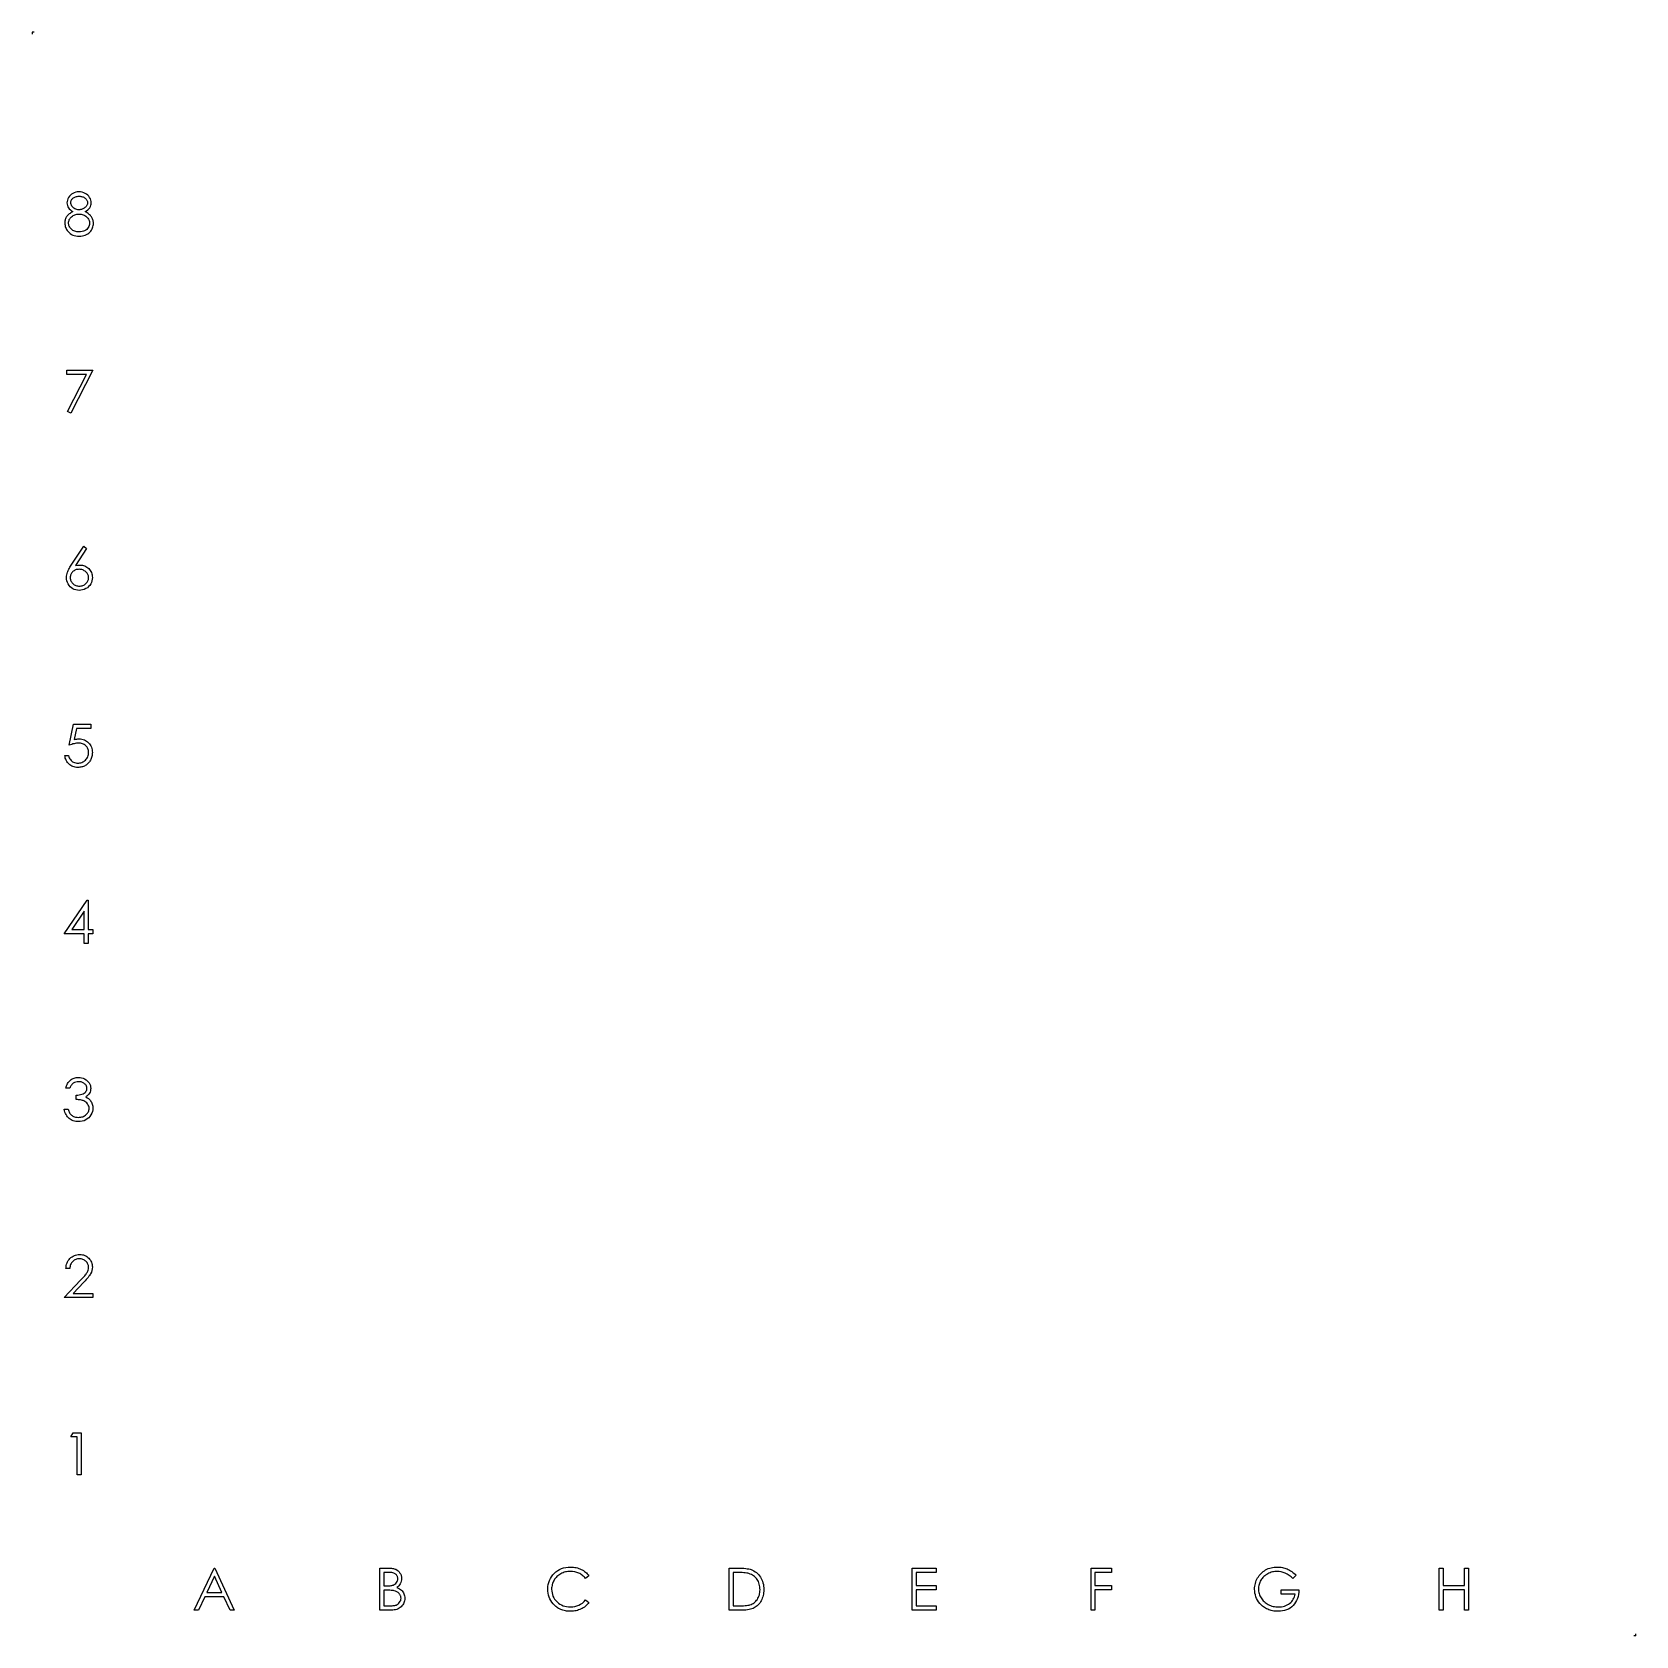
# Model space of a CAD drawing. Header units: millimetres. Extents: x -190 to 190, y -190 to 190.
import ezdxf

# ---------------------------------------------------------------- set-up
doc = ezdxf.new("R2010")
doc.units = ezdxf.units.MM

msp = doc.modelspace()

# ---------------------------------------------------------------- linework, layer by layer
at = {"color": 7, "linetype": 'Continuous'}
for p, q in [((-190, 190.5), (-190.5, 190.5)), ((-190.5, 190.5), (-190.5, 190)), ((190.5, -190.5), (190, -190.5)), ((190.5, -190.5), (190.5, -190))]:
    msp.add_line(p, q, dxfattribs=at)
at = {"color": 7, "linetype": 'Continuous', "flags": 128}
for points in [[(-180.79, 147.85), (-181.03, 147.72), (-181.26, 147.58), (-181.47, 147.44), (-181.66, 147.3), (-181.84, 147.15), (-181.99, 147), (-182.13, 146.84), (-182.26, 146.68), (-182.37, 146.51), (-182.46, 146.34), (-182.54, 146.16), (-182.6, 145.98), (-182.66, 145.79), (-182.69, 145.59), (-182.71, 145.39), (-182.72, 145.19), (-182.72, 145.19), (-182.71, 144.9), (-182.67, 144.62), (-182.61, 144.35), (-182.53, 144.08), (-182.42, 143.83), (-182.29, 143.58), (-182.14, 143.34), (-181.96, 143.12), (-181.96, 143.12), (-181.72, 142.86), (-181.45, 142.64), (-181.16, 142.45), (-180.84, 142.29), (-180.49, 142.17), (-180.12, 142.09), (-179.73, 142.04), (-179.31, 142.02), (-179.31, 142.02), (-178.91, 142.03), (-178.53, 142.08), (-178.17, 142.15), (-177.85, 142.26), (-177.54, 142.4), (-177.27, 142.56), (-177.01, 142.76), (-176.79, 142.98), (-176.58, 143.23), (-176.41, 143.48), (-176.26, 143.73), (-176.14, 144), (-176.05, 144.26), (-175.98, 144.54), (-175.94, 144.82), (-175.93, 145.11), (-175.93, 145.11), (-175.93, 145.32), (-175.96, 145.52), (-175.99, 145.72), (-176.04, 145.91), (-176.11, 146.1), (-176.19, 146.28), (-176.28, 146.46), (-176.39, 146.63), (-176.52, 146.8), (-176.66, 146.96), (-176.82, 147.12), (-177, 147.28), (-177.2, 147.43), (-177.41, 147.57), (-177.65, 147.71), (-177.9, 147.85), (-177.9, 147.85), (-177.56, 148.04), (-177.26, 148.27), (-177.01, 148.51), (-176.8, 148.78), (-176.64, 149.06), (-176.53, 149.35), (-176.46, 149.65), (-176.44, 149.97), (-176.44, 149.97), (-176.46, 150.28), (-176.53, 150.6), (-176.66, 150.91), (-176.83, 151.22), (-177.04, 151.51), (-177.29, 151.76), (-177.57, 151.99), (-177.89, 152.18), (-178.24, 152.34), (-178.6, 152.44), (-178.98, 152.51), (-179.37, 152.53), (-179.37, 152.53), (-179.75, 152.51), (-180.11, 152.44), (-180.47, 152.33), (-180.8, 152.18), (-181.11, 151.98), (-181.39, 151.76), (-181.63, 151.5), (-181.83, 151.21), (-182, 150.91), (-182.11, 150.59), (-182.18, 150.27), (-182.21, 149.94), (-182.21, 149.94), (-182.19, 149.61), (-182.12, 149.31), (-182.01, 149.02), (-181.85, 148.75), (-181.65, 148.49), (-181.41, 148.26), (-181.12, 148.04), (-180.79, 147.85)], [(-179.32, 151.51), (-179.11, 151.5), (-178.91, 151.48), (-178.72, 151.44), (-178.54, 151.39), (-178.36, 151.33), (-178.2, 151.25), (-178.05, 151.15), (-177.9, 151.05), (-177.77, 150.93), (-177.65, 150.8), (-177.56, 150.68), (-177.48, 150.54), (-177.42, 150.4), (-177.37, 150.26), (-177.34, 150.11), (-177.34, 149.95), (-177.34, 149.95), (-177.35, 149.8), (-177.37, 149.64), (-177.42, 149.5), (-177.49, 149.35), (-177.57, 149.21), (-177.68, 149.07), (-177.8, 148.94), (-177.94, 148.81), (-178.1, 148.69), (-178.26, 148.59), (-178.42, 148.5), (-178.6, 148.43), (-178.78, 148.37), (-178.96, 148.33), (-179.16, 148.31), (-179.36, 148.3), (-179.36, 148.3), (-179.61, 148.31), (-179.86, 148.36), (-180.1, 148.43), (-180.33, 148.53), (-180.55, 148.66), (-180.74, 148.81), (-180.91, 148.97), (-181.05, 149.16), (-181.16, 149.37), (-181.25, 149.57), (-181.29, 149.77), (-181.31, 149.97), (-181.31, 149.97), (-181.3, 150.11), (-181.28, 150.25), (-181.24, 150.39), (-181.18, 150.52), (-181.11, 150.65), (-181.02, 150.78), (-180.92, 150.9), (-180.8, 151.02), (-180.67, 151.14), (-180.52, 151.23), (-180.35, 151.32), (-180.17, 151.39), (-179.98, 151.44), (-179.78, 151.48), (-179.56, 151.5), (-179.32, 151.51)], [(-179.38, 147.28), (-179.11, 147.26), (-178.86, 147.23), (-178.61, 147.18), (-178.38, 147.11), (-178.16, 147.02), (-177.95, 146.9), (-177.74, 146.77), (-177.56, 146.61), (-177.38, 146.45), (-177.24, 146.27), (-177.11, 146.09), (-177.01, 145.9), (-176.93, 145.7), (-176.87, 145.5), (-176.84, 145.29), (-176.82, 145.08), (-176.82, 145.08), (-176.84, 144.81), (-176.9, 144.55), (-177, 144.29), (-177.14, 144.05), (-177.31, 143.82), (-177.51, 143.62), (-177.75, 143.45), (-178.01, 143.3), (-178.31, 143.19), (-178.62, 143.11), (-178.96, 143.06), (-179.32, 143.04), (-179.32, 143.04), (-179.6, 143.05), (-179.86, 143.08), (-180.11, 143.13), (-180.35, 143.2), (-180.57, 143.29), (-180.78, 143.4), (-180.97, 143.53), (-181.14, 143.68), (-181.3, 143.84), (-181.44, 144.01), (-181.56, 144.19), (-181.65, 144.37), (-181.73, 144.56), (-181.78, 144.76), (-181.81, 144.96), (-181.82, 145.17), (-181.82, 145.17), (-181.81, 145.37), (-181.78, 145.57), (-181.72, 145.76), (-181.65, 145.95), (-181.54, 146.13), (-181.42, 146.3), (-181.27, 146.47), (-181.11, 146.63), (-180.92, 146.78), (-180.73, 146.91), (-180.53, 147.02), (-180.31, 147.11), (-180.09, 147.18), (-179.86, 147.23), (-179.63, 147.26), (-179.38, 147.28)], [(-182.21, 110.2), (-176.05, 110.2), (-176.05, 110.2), (-181.31, 99.95), (-181.31, 99.95), (-182.09, 100.38), (-182.09, 100.38), (-177.57, 109.18), (-177.57, 109.18), (-182.21, 109.18), (-182.21, 109.18), (-182.21, 110.2)], [(-178.23, 68.39), (-177.54, 67.85), (-177.54, 67.85), (-180.18, 63.81), (-180.18, 63.81), (-179.66, 63.88), (-179.15, 63.9), (-179.15, 63.9), (-178.84, 63.89), (-178.55, 63.85), (-178.27, 63.78), (-178, 63.69), (-177.75, 63.57), (-177.5, 63.42), (-177.27, 63.25), (-177.05, 63.05), (-176.84, 62.83), (-176.67, 62.6), (-176.52, 62.35), (-176.4, 62.1), (-176.3, 61.82), (-176.24, 61.54), (-176.2, 61.25), (-176.18, 60.94), (-176.18, 60.94), (-176.21, 60.52), (-176.28, 60.12), (-176.41, 59.75), (-176.58, 59.39), (-176.8, 59.06), (-177.07, 58.77), (-177.37, 58.51), (-177.72, 58.29), (-178.1, 58.11), (-178.49, 57.98), (-178.89, 57.9), (-179.31, 57.88), (-179.31, 57.88), (-179.71, 57.9), (-180.1, 57.98), (-180.47, 58.1), (-180.83, 58.27), (-181.16, 58.49), (-181.46, 58.75), (-181.72, 59.05), (-181.94, 59.39), (-182.11, 59.75), (-182.24, 60.13), (-182.31, 60.52), (-182.34, 60.92), (-182.34, 60.92), (-182.32, 61.23), (-182.27, 61.55), (-182.2, 61.87), (-182.09, 62.21), (-182.02, 62.38), (-181.95, 62.56), (-181.85, 62.75), (-181.75, 62.95), (-181.64, 63.16), (-181.51, 63.37), (-181.37, 63.6), (-181.22, 63.83), (-181.22, 63.83), (-178.23, 68.39)], [(-179.34, 62.88), (-179.57, 62.87), (-179.78, 62.84), (-179.99, 62.8), (-180.18, 62.73), (-180.37, 62.65), (-180.54, 62.55), (-180.7, 62.43), (-180.86, 62.3), (-180.99, 62.15), (-181.11, 61.99), (-181.21, 61.83), (-181.29, 61.65), (-181.36, 61.47), (-181.4, 61.29), (-181.43, 61.09), (-181.44, 60.89), (-181.44, 60.89), (-181.43, 60.69), (-181.4, 60.49), (-181.35, 60.3), (-181.28, 60.13), (-181.19, 59.95), (-181.08, 59.79), (-180.95, 59.63), (-180.8, 59.49), (-180.64, 59.35), (-180.47, 59.23), (-180.28, 59.13), (-180.1, 59.05), (-179.9, 58.99), (-179.69, 58.94), (-179.48, 58.91), (-179.26, 58.9), (-179.26, 58.9), (-179.04, 58.91), (-178.82, 58.94), (-178.62, 58.99), (-178.42, 59.05), (-178.23, 59.13), (-178.05, 59.23), (-177.88, 59.35), (-177.72, 59.49), (-177.57, 59.63), (-177.44, 59.79), (-177.33, 59.95), (-177.24, 60.13), (-177.17, 60.3), (-177.12, 60.49), (-177.09, 60.69), (-177.08, 60.89), (-177.08, 60.89), (-177.09, 61.09), (-177.12, 61.29), (-177.17, 61.47), (-177.24, 61.65), (-177.34, 61.83), (-177.45, 61.99), (-177.59, 62.15), (-177.74, 62.3), (-177.91, 62.43), (-178.09, 62.55), (-178.28, 62.65), (-178.47, 62.73), (-178.67, 62.8), (-178.89, 62.84), (-179.11, 62.87), (-179.34, 62.88)], [(-176.57, 26.07), (-176.57, 25.04), (-176.57, 25.04), (-179.97, 25.04), (-179.97, 25.04), (-180.51, 22.41), (-180.51, 22.41), (-180.19, 22.49), (-179.89, 22.56), (-179.6, 22.59), (-179.33, 22.6), (-179.33, 22.6), (-178.99, 22.59), (-178.67, 22.55), (-178.37, 22.47), (-178.08, 22.37), (-177.8, 22.24), (-177.55, 22.09), (-177.3, 21.9), (-177.07, 21.68), (-176.86, 21.45), (-176.68, 21.19), (-176.53, 20.92), (-176.4, 20.64), (-176.31, 20.34), (-176.24, 20.02), (-176.2, 19.68), (-176.18, 19.33), (-176.18, 19.33), (-176.19, 19.09), (-176.21, 18.85), (-176.25, 18.61), (-176.3, 18.38), (-176.36, 18.16), (-176.44, 17.94), (-176.53, 17.73), (-176.64, 17.52), (-176.76, 17.32), (-176.89, 17.13), (-177.03, 16.95), (-177.17, 16.79), (-177.33, 16.63), (-177.5, 16.49), (-177.68, 16.37), (-177.87, 16.25), (-178.07, 16.15), (-178.28, 16.06), (-178.49, 15.98), (-178.71, 15.92), (-178.94, 15.87), (-179.18, 15.84), (-179.42, 15.81), (-179.67, 15.81), (-179.67, 15.81), (-179.97, 15.82), (-180.25, 15.86), (-180.53, 15.92), (-180.79, 16), (-181.04, 16.12), (-181.28, 16.25), (-181.51, 16.41), (-181.72, 16.59), (-181.92, 16.8), (-182.1, 17.02), (-182.25, 17.25), (-182.39, 17.5), (-182.5, 17.76), (-182.6, 18.03), (-182.67, 18.32), (-182.72, 18.63), (-182.72, 18.63), (-181.82, 18.63), (-181.82, 18.63), (-181.75, 18.34), (-181.66, 18.09), (-181.54, 17.86), (-181.41, 17.66), (-181.25, 17.49), (-181.07, 17.33), (-180.86, 17.18), (-180.63, 17.06), (-180.39, 16.96), (-180.14, 16.89), (-179.88, 16.85), (-179.62, 16.83), (-179.62, 16.83), (-179.36, 16.85), (-179.12, 16.88), (-178.88, 16.94), (-178.65, 17.02), (-178.43, 17.12), (-178.22, 17.24), (-178.02, 17.39), (-177.83, 17.56), (-177.65, 17.75), (-177.5, 17.94), (-177.37, 18.15), (-177.27, 18.37), (-177.18, 18.61), (-177.13, 18.85), (-177.09, 19.1), (-177.08, 19.37), (-177.08, 19.37), (-177.09, 19.61), (-177.12, 19.84), (-177.17, 20.06), (-177.24, 20.26), (-177.34, 20.45), (-177.45, 20.64), (-177.58, 20.81), (-177.74, 20.96), (-177.91, 21.11), (-178.09, 21.23), (-178.29, 21.34), (-178.5, 21.43), (-178.73, 21.49), (-178.97, 21.54), (-179.22, 21.57), (-179.49, 21.58), (-179.49, 21.58), (-179.72, 21.57), (-179.97, 21.55), (-180.23, 21.51), (-180.5, 21.45), (-180.78, 21.38), (-181.07, 21.29), (-181.38, 21.19), (-181.7, 21.07), (-181.7, 21.07), (-180.67, 26.07), (-180.67, 26.07), (-176.57, 26.07)], [(-177.39, -15.75), (-177.21, -15.75), (-177.21, -15.75), (-177.21, -22.67), (-177.21, -22.67), (-176.05, -22.67), (-176.05, -22.67), (-176.05, -23.7), (-176.05, -23.7), (-177.21, -23.7), (-177.21, -23.7), (-177.21, -26), (-177.21, -26), (-178.11, -26), (-178.11, -26), (-178.11, -23.7), (-178.11, -23.7), (-182.85, -23.7), (-182.85, -23.7), (-177.39, -15.75)], [(-178.11, -22.67), (-178.11, -18.33), (-178.11, -18.33), (-181.09, -22.67), (-181.09, -22.67), (-178.11, -22.67)], [(-181.57, -60.38), (-182.46, -60.38), (-182.46, -60.38), (-182.39, -60.08), (-182.29, -59.8), (-182.18, -59.54), (-182.05, -59.29), (-181.91, -59.06), (-181.75, -58.85), (-181.57, -58.66), (-181.38, -58.48), (-181.18, -58.33), (-180.96, -58.19), (-180.74, -58.08), (-180.51, -57.98), (-180.26, -57.91), (-180.01, -57.86), (-179.76, -57.83), (-179.49, -57.82), (-179.49, -57.82), (-179.1, -57.84), (-178.72, -57.91), (-178.36, -58.02), (-178.01, -58.18), (-177.68, -58.37), (-177.4, -58.6), (-177.15, -58.86), (-176.94, -59.14), (-176.78, -59.45), (-176.66, -59.77), (-176.59, -60.09), (-176.57, -60.42), (-176.57, -60.42), (-176.59, -60.73), (-176.64, -61.03), (-176.73, -61.31), (-176.86, -61.58), (-177.02, -61.83), (-177.22, -62.06), (-177.46, -62.28), (-177.73, -62.47), (-177.73, -62.47), (-177.42, -62.64), (-177.13, -62.83), (-176.88, -63.06), (-176.65, -63.33), (-176.65, -63.33), (-176.51, -63.53), (-176.39, -63.74), (-176.29, -63.95), (-176.2, -64.17), (-176.14, -64.39), (-176.09, -64.62), (-176.06, -64.86), (-176.05, -65.1), (-176.05, -65.1), (-176.08, -65.52), (-176.17, -65.93), (-176.31, -66.33), (-176.51, -66.72), (-176.76, -67.08), (-177.05, -67.4), (-177.38, -67.68), (-177.75, -67.91), (-178.16, -68.1), (-178.59, -68.23), (-179.04, -68.31), (-179.51, -68.33), (-179.51, -68.33), (-179.83, -68.32), (-180.14, -68.29), (-180.44, -68.23), (-180.72, -68.14), (-180.98, -68.04), (-181.24, -67.91), (-181.48, -67.76), (-181.7, -67.58), (-181.91, -67.38), (-182.1, -67.16), (-182.28, -66.92), (-182.43, -66.66), (-182.56, -66.37), (-182.68, -66.06), (-182.77, -65.74), (-182.85, -65.38), (-182.85, -65.38), (-181.95, -65.38), (-181.95, -65.38), (-181.88, -65.61), (-181.8, -65.83), (-181.71, -66.03), (-181.62, -66.21), (-181.52, -66.37), (-181.41, -66.52), (-181.29, -66.65), (-181.17, -66.76), (-181.17, -66.76), (-181, -66.89), (-180.82, -67), (-180.63, -67.1), (-180.42, -67.17), (-180.21, -67.23), (-179.98, -67.27), (-179.75, -67.3), (-179.5, -67.31), (-179.5, -67.31), (-179.22, -67.3), (-178.95, -67.27), (-178.7, -67.22), (-178.46, -67.15), (-178.24, -67.06), (-178.03, -66.95), (-177.83, -66.82), (-177.65, -66.67), (-177.49, -66.51), (-177.34, -66.34), (-177.22, -66.17), (-177.13, -65.99), (-177.05, -65.8), (-177, -65.6), (-176.96, -65.4), (-176.95, -65.19), (-176.95, -65.19), (-176.97, -64.91), (-177.04, -64.64), (-177.15, -64.38), (-177.3, -64.13), (-177.49, -63.9), (-177.7, -63.7), (-177.95, -63.53), (-178.23, -63.39), (-178.38, -63.33), (-178.56, -63.27), (-178.75, -63.23), (-178.97, -63.18), (-179.2, -63.15), (-179.46, -63.12), (-179.73, -63.09), (-180.03, -63.08), (-180.03, -63.08), (-180.03, -62.05), (-180.03, -62.05), (-179.66, -62.04), (-179.31, -61.99), (-178.97, -61.92), (-178.65, -61.81), (-178.36, -61.69), (-178.11, -61.54), (-177.91, -61.39), (-177.75, -61.21), (-177.62, -61.02), (-177.53, -60.83), (-177.48, -60.63), (-177.46, -60.41), (-177.46, -60.41), (-177.47, -60.26), (-177.5, -60.1), (-177.54, -59.96), (-177.61, -59.82), (-177.69, -59.68), (-177.78, -59.55), (-177.9, -59.43), (-178.04, -59.31), (-178.18, -59.2), (-178.34, -59.11), (-178.5, -59.03), (-178.68, -58.96), (-178.86, -58.91), (-179.06, -58.87), (-179.26, -58.85), (-179.48, -58.84), (-179.48, -58.84), (-179.82, -58.87), (-180.13, -58.93), (-180.43, -59.04), (-180.7, -59.19), (-180.82, -59.29), (-180.94, -59.4), (-181.06, -59.53), (-181.17, -59.67), (-181.28, -59.82), (-181.38, -59.99), (-181.47, -60.18), (-181.57, -60.38)], [(-181.57, -103.22), (-182.46, -103.22), (-182.46, -103.22), (-182.44, -102.87), (-182.39, -102.52), (-182.31, -102.2), (-182.2, -101.89), (-182.07, -101.6), (-181.91, -101.33), (-181.72, -101.07), (-181.5, -100.83), (-181.26, -100.61), (-181, -100.42), (-180.74, -100.26), (-180.46, -100.12), (-180.16, -100.02), (-179.86, -99.95), (-179.54, -99.9), (-179.2, -99.89), (-179.2, -99.89), (-178.87, -99.9), (-178.56, -99.94), (-178.26, -100.01), (-177.98, -100.11), (-177.72, -100.24), (-177.47, -100.39), (-177.23, -100.57), (-177.02, -100.77), (-176.82, -101), (-176.65, -101.24), (-176.51, -101.48), (-176.39, -101.74), (-176.3, -102), (-176.23, -102.28), (-176.2, -102.56), (-176.18, -102.86), (-176.18, -102.86), (-176.21, -103.28), (-176.29, -103.68), (-176.41, -104.07), (-176.6, -104.45), (-176.71, -104.64), (-176.85, -104.85), (-177.02, -105.07), (-177.21, -105.32), (-177.42, -105.58), (-177.66, -105.85), (-177.92, -106.14), (-178.21, -106.45), (-178.21, -106.45), (-180.71, -109.12), (-180.71, -109.12), (-176.05, -109.12), (-176.05, -109.12), (-176.05, -110.14), (-176.05, -110.14), (-182.85, -110.14), (-182.85, -110.14), (-178.97, -106.01), (-178.97, -106.01), (-178.69, -105.71), (-178.43, -105.43), (-178.2, -105.18), (-178, -104.94), (-177.82, -104.72), (-177.66, -104.53), (-177.54, -104.35), (-177.44, -104.19), (-177.28, -103.89), (-177.17, -103.58), (-177.1, -103.27), (-177.08, -102.94), (-177.08, -102.94), (-177.09, -102.74), (-177.12, -102.54), (-177.17, -102.35), (-177.24, -102.17), (-177.33, -101.99), (-177.43, -101.83), (-177.56, -101.67), (-177.71, -101.51), (-177.87, -101.37), (-178.04, -101.25), (-178.22, -101.15), (-178.41, -101.06), (-178.61, -101), (-178.81, -100.95), (-179.02, -100.92), (-179.25, -100.91), (-179.25, -100.91), (-179.48, -100.92), (-179.71, -100.95), (-179.92, -101), (-180.13, -101.07), (-180.32, -101.15), (-180.51, -101.25), (-180.68, -101.38), (-180.84, -101.52), (-180.99, -101.68), (-181.13, -101.85), (-181.24, -102.04), (-181.34, -102.25), (-181.42, -102.47), (-181.49, -102.71), (-181.54, -102.96), (-181.57, -103.22)], [(-180.72, -142.22), (-178.87, -142.22), (-178.87, -142.22), (-178.87, -152.22), (-178.87, -152.22), (-179.77, -152.22), (-179.77, -152.22), (-179.77, -143.24), (-179.77, -143.24), (-181.31, -143.24), (-181.31, -143.24), (-180.72, -142.22)], [(-147.11, -174.39), (-142.5, -184.39), (-142.5, -184.39), (-143.47, -184.39), (-143.47, -184.39), (-144.95, -181.19), (-144.95, -181.19), (-149.48, -181.19), (-149.48, -181.19), (-151, -184.39), (-151, -184.39), (-151.98, -184.39), (-151.98, -184.39), (-147.24, -174.39), (-147.24, -174.39), (-147.11, -174.39)], [(-107.86, -174.39), (-105.91, -174.39), (-105.91, -174.39), (-105.63, -174.4), (-105.36, -174.41), (-105.1, -174.43), (-104.87, -174.46), (-104.65, -174.5), (-104.45, -174.55), (-104.27, -174.61), (-104.1, -174.68), (-103.8, -174.84), (-103.53, -175.04), (-103.3, -175.28), (-103.1, -175.56), (-102.94, -175.86), (-102.83, -176.18), (-102.76, -176.52), (-102.73, -176.87), (-102.73, -176.87), (-102.75, -177.2), (-102.81, -177.51), (-102.9, -177.82), (-103.03, -178.1), (-103.19, -178.36), (-103.39, -178.6), (-103.62, -178.81), (-103.89, -179), (-103.89, -179), (-103.55, -179.13), (-103.25, -179.28), (-103, -179.44), (-102.78, -179.61), (-102.6, -179.8), (-102.44, -180), (-102.3, -180.23), (-102.18, -180.47), (-102.09, -180.72), (-102.02, -180.99), (-101.98, -181.27), (-101.97, -181.55), (-101.97, -181.55), (-101.98, -181.85), (-102.02, -182.13), (-102.09, -182.39), (-102.18, -182.65), (-102.3, -182.9), (-102.45, -183.13), (-102.63, -183.36), (-102.83, -183.57), (-103.06, -183.76), (-103.3, -183.93), (-103.57, -184.07), (-103.85, -184.19), (-104.15, -184.28), (-104.47, -184.34), (-104.8, -184.38), (-105.16, -184.39), (-105.16, -184.39), (-107.86, -184.39), (-107.86, -184.39), (-107.86, -174.39)], [(-58.23, -176.23), (-59.01, -176.83), (-59.01, -176.83), (-59.18, -176.63), (-59.36, -176.44), (-59.55, -176.27), (-59.74, -176.11), (-59.95, -175.96), (-60.16, -175.82), (-60.38, -175.7), (-60.61, -175.59), (-61.08, -175.4), (-61.58, -175.27), (-62.1, -175.19), (-62.65, -175.16), (-62.65, -175.16), (-62.95, -175.17), (-63.24, -175.2), (-63.54, -175.24), (-63.82, -175.3), (-64.1, -175.38), (-64.37, -175.48), (-64.64, -175.6), (-64.9, -175.73), (-65.15, -175.88), (-65.39, -176.04), (-65.61, -176.21), (-65.82, -176.39), (-66.01, -176.59), (-66.19, -176.8), (-66.36, -177.02), (-66.51, -177.25), (-66.64, -177.49), (-66.75, -177.75), (-66.85, -178), (-66.93, -178.27), (-66.99, -178.54), (-67.04, -178.82), (-67.07, -179.11), (-67.07, -179.4), (-67.07, -179.4), (-67.05, -179.84), (-66.99, -180.27), (-66.9, -180.67), (-66.76, -181.06), (-66.58, -181.43), (-66.36, -181.77), (-66.1, -182.1), (-65.8, -182.41), (-65.47, -182.7), (-65.12, -182.94), (-64.75, -183.15), (-64.36, -183.32), (-63.95, -183.45), (-63.52, -183.55), (-63.06, -183.6), (-62.59, -183.62), (-62.59, -183.62), (-62.06, -183.6), (-61.56, -183.52), (-61.08, -183.39), (-60.62, -183.21), (-60.19, -182.97), (-59.78, -182.69), (-59.38, -182.35), (-59.01, -181.96), (-59.01, -181.96), (-58.23, -182.55), (-58.23, -182.55), (-58.42, -182.79), (-58.63, -183.02), (-58.84, -183.24), (-59.07, -183.44), (-59.3, -183.63), (-59.55, -183.8), (-59.82, -183.96), (-60.09, -184.1), (-60.37, -184.23), (-60.66, -184.34), (-60.96, -184.43), (-61.27, -184.51), (-61.58, -184.57), (-61.91, -184.61), (-62.24, -184.64), (-62.58, -184.65), (-62.58, -184.65), (-62.9, -184.64), (-63.22, -184.62), (-63.52, -184.59), (-63.82, -184.54), (-64.11, -184.48), (-64.38, -184.4), (-64.66, -184.31), (-64.92, -184.21), (-65.17, -184.1), (-65.42, -183.97), (-65.65, -183.82), (-65.88, -183.66), (-66.1, -183.49), (-66.31, -183.31), (-66.51, -183.11), (-66.7, -182.9), (-66.7, -182.9), (-67, -182.52), (-67.26, -182.12), (-67.48, -181.71), (-67.66, -181.27), (-67.79, -180.81), (-67.89, -180.34), (-67.95, -179.85), (-67.97, -179.33), (-67.97, -179.33), (-67.95, -178.79), (-67.88, -178.28), (-67.76, -177.78), (-67.59, -177.31), (-67.37, -176.86), (-67.11, -176.43), (-66.8, -176.02), (-66.44, -175.64), (-66.04, -175.28), (-65.62, -174.98), (-65.18, -174.72), (-64.71, -174.51), (-64.22, -174.35), (-63.7, -174.23), (-63.16, -174.16), (-62.59, -174.14), (-62.59, -174.14), (-62.25, -174.14), (-61.91, -174.17), (-61.58, -174.21), (-61.27, -174.27), (-60.96, -174.35), (-60.65, -174.45), (-60.36, -174.56), (-60.07, -174.69), (-59.8, -174.83), (-59.54, -174.99), (-59.29, -175.16), (-59.05, -175.35), (-58.83, -175.55), (-58.61, -175.76), (-58.42, -175.99), (-58.23, -176.23)], [(-24.88, -184.39), (-24.88, -174.39), (-24.88, -174.39), (-22.86, -174.39), (-22.86, -174.39), (-22.33, -174.4), (-21.84, -174.41), (-21.39, -174.44), (-20.97, -174.48), (-20.59, -174.53), (-20.25, -174.59), (-19.95, -174.67), (-19.68, -174.75), (-19.68, -174.75), (-19.34, -174.89), (-19.02, -175.05), (-18.71, -175.24), (-18.42, -175.45), (-18.16, -175.68), (-17.91, -175.94), (-17.68, -176.22), (-17.47, -176.52), (-17.28, -176.84), (-17.12, -177.18), (-16.98, -177.53), (-16.87, -177.9), (-16.78, -178.28), (-16.72, -178.68), (-16.68, -179.09), (-16.67, -179.52), (-16.67, -179.52), (-16.68, -179.89), (-16.71, -180.25), (-16.76, -180.59), (-16.83, -180.93), (-16.92, -181.25), (-17.03, -181.57), (-17.16, -181.87), (-17.3, -182.16), (-17.47, -182.44), (-17.64, -182.7), (-17.83, -182.94), (-18.03, -183.15), (-18.24, -183.36), (-18.46, -183.54), (-18.7, -183.7), (-18.95, -183.85), (-19.21, -183.98), (-19.5, -184.09), (-19.82, -184.18), (-20.16, -184.26), (-20.53, -184.32), (-20.92, -184.36), (-21.34, -184.38), (-21.78, -184.39), (-21.78, -184.39), (-24.88, -184.39)], [(18.6, -174.39), (24.24, -174.39), (24.24, -174.39), (24.24, -175.42), (24.24, -175.42), (19.5, -175.42), (19.5, -175.42), (19.5, -178.49), (19.5, -178.49), (24.24, -178.49), (24.24, -178.49), (24.24, -179.52), (24.24, -179.52), (19.5, -179.52), (19.5, -179.52), (19.5, -183.37), (19.5, -183.37), (24.24, -183.37), (24.24, -183.37), (24.24, -184.39), (24.24, -184.39), (18.6, -184.39), (18.6, -184.39), (18.6, -174.39)], [(61.06, -174.39), (65.93, -174.39), (65.93, -174.39), (65.93, -175.42), (65.93, -175.42), (61.96, -175.42), (61.96, -175.42), (61.96, -178.49), (61.96, -178.49), (65.93, -178.49), (65.93, -178.49), (65.93, -179.52), (65.93, -179.52), (61.96, -179.52), (61.96, -179.52), (61.96, -184.39), (61.96, -184.39), (61.06, -184.39), (61.06, -184.39), (61.06, -174.39)], [(109.79, -176.1), (109.03, -176.83), (109.03, -176.83), (108.6, -176.44), (108.15, -176.11), (107.69, -175.82), (107.2, -175.59), (106.71, -175.4), (106.23, -175.27), (105.74, -175.19), (105.27, -175.16), (105.27, -175.16), (104.98, -175.17), (104.69, -175.2), (104.41, -175.24), (104.13, -175.3), (103.85, -175.38), (103.58, -175.48), (103.31, -175.6), (103.04, -175.73), (102.79, -175.88), (102.54, -176.04), (102.31, -176.22), (102.1, -176.41), (101.91, -176.61), (101.72, -176.82), (101.55, -177.04), (101.4, -177.28), (101.27, -177.53), (101.15, -177.78), (101.05, -178.03), (100.97, -178.29), (100.9, -178.55), (100.86, -178.81), (100.83, -179.08), (100.82, -179.35), (100.82, -179.35), (100.83, -179.62), (100.86, -179.9), (100.91, -180.17), (100.98, -180.44), (101.06, -180.7), (101.17, -180.96), (101.3, -181.22), (101.44, -181.47), (101.6, -181.71), (101.78, -181.94), (101.97, -182.16), (102.18, -182.36), (102.4, -182.56), (102.64, -182.73), (102.89, -182.9), (103.16, -183.05), (103.43, -183.18), (103.72, -183.3), (104.01, -183.4), (104.31, -183.48), (104.61, -183.54), (104.92, -183.59), (105.24, -183.61), (105.56, -183.62), (105.56, -183.62), (105.95, -183.61), (106.32, -183.57), (106.68, -183.5), (107.02, -183.41), (107.35, -183.29), (107.66, -183.14), (107.96, -182.97), (108.24, -182.77), (108.5, -182.54), (108.73, -182.31), (108.94, -182.05), (109.11, -181.78), (109.26, -181.5), (109.38, -181.2), (109.47, -180.88), (109.54, -180.55), (109.54, -180.55), (106.21, -180.55), (106.21, -180.55), (106.21, -179.52), (106.21, -179.52), (110.44, -179.52), (110.44, -179.52), (110.41, -180.09), (110.35, -180.64), (110.24, -181.15), (110.09, -181.63), (109.9, -182.09), (109.67, -182.51), (109.39, -182.9), (109.08, -183.26), (108.73, -183.59), (108.35, -183.87), (107.94, -184.11), (107.51, -184.3), (107.04, -184.45), (106.55, -184.56), (106.03, -184.63), (105.48, -184.65), (105.48, -184.65), (105.14, -184.64), (104.81, -184.62), (104.5, -184.58), (104.19, -184.53), (103.88, -184.46), (103.59, -184.38), (103.31, -184.29), (103.03, -184.18), (102.76, -184.05), (102.51, -183.91), (102.26, -183.75), (102.02, -183.58), (101.79, -183.4), (101.57, -183.2), (101.35, -182.99), (101.15, -182.76), (101.15, -182.76), (100.86, -182.39), (100.61, -182), (100.4, -181.6), (100.23, -181.19), (100.1, -180.76), (100, -180.32), (99.94, -179.86), (99.92, -179.39), (99.92, -179.39), (99.93, -179.04), (99.97, -178.69), (100.02, -178.35), (100.1, -178.02), (100.2, -177.69), (100.32, -177.37), (100.46, -177.05), (100.62, -176.74), (100.81, -176.44), (101, -176.16), (101.22, -175.9), (101.45, -175.65), (101.7, -175.42), (101.97, -175.21), (102.25, -175.01), (102.54, -174.83), (102.85, -174.66), (103.17, -174.52), (103.5, -174.41), (103.84, -174.31), (104.19, -174.23), (104.55, -174.18), (104.92, -174.15), (105.3, -174.14), (105.3, -174.14), (105.61, -174.14), (105.92, -174.17), (106.22, -174.2), (106.51, -174.25), (106.8, -174.32), (107.09, -174.4), (107.37, -174.49), (107.65, -174.6), (107.92, -174.73), (108.2, -174.87), (108.47, -175.03), (108.74, -175.21), (109, -175.41), (109.27, -175.62), (109.53, -175.85), (109.79, -176.1)], [(143.79, -174.39), (144.69, -174.39), (144.69, -174.39), (144.69, -178.49), (144.69, -178.49), (149.81, -178.49), (149.81, -178.49), (149.81, -174.39), (149.81, -174.39), (150.71, -174.39), (150.71, -174.39), (150.71, -184.39), (150.71, -184.39), (149.81, -184.39), (149.81, -184.39), (149.81, -179.52), (149.81, -179.52), (144.69, -179.52), (144.69, -179.52), (144.69, -184.39), (144.69, -184.39), (143.79, -184.39), (143.79, -184.39), (143.79, -174.39)], [(-147.19, -176.34), (-149, -180.16), (-149, -180.16), (-145.42, -180.16), (-145.42, -180.16), (-147.19, -176.34)], [(-106.97, -175.42), (-106.97, -178.62), (-106.97, -178.62), (-106.36, -178.62), (-106.36, -178.62), (-106.1, -178.62), (-105.85, -178.61), (-105.62, -178.59), (-105.41, -178.57), (-105.22, -178.55), (-105.05, -178.51), (-104.89, -178.47), (-104.75, -178.43), (-104.51, -178.32), (-104.29, -178.18), (-104.1, -178.01), (-103.93, -177.82), (-103.8, -177.6), (-103.71, -177.37), (-103.65, -177.14), (-103.63, -176.89), (-103.63, -176.89), (-103.64, -176.72), (-103.66, -176.56), (-103.7, -176.42), (-103.76, -176.27), (-103.83, -176.14), (-103.92, -176.02), (-104.02, -175.91), (-104.14, -175.81), (-104.28, -175.72), (-104.43, -175.64), (-104.6, -175.57), (-104.79, -175.52), (-105, -175.47), (-105.23, -175.44), (-105.48, -175.42), (-105.75, -175.42), (-105.75, -175.42), (-106.97, -175.42)], [(-23.98, -183.37), (-22.83, -183.37), (-22.83, -183.37), (-22.34, -183.36), (-21.88, -183.35), (-21.46, -183.33), (-21.09, -183.3), (-20.75, -183.27), (-20.45, -183.22), (-20.19, -183.17), (-19.97, -183.11), (-19.97, -183.11), (-19.7, -183.01), (-19.44, -182.9), (-19.2, -182.76), (-18.97, -182.61), (-18.76, -182.43), (-18.56, -182.24), (-18.38, -182.04), (-18.21, -181.81), (-18.06, -181.57), (-17.93, -181.31), (-17.82, -181.05), (-17.73, -180.77), (-17.66, -180.47), (-17.61, -180.17), (-17.58, -179.85), (-17.57, -179.52), (-17.57, -179.52), (-17.58, -179.17), (-17.61, -178.83), (-17.67, -178.51), (-17.74, -178.2), (-17.84, -177.9), (-17.96, -177.61), (-18.1, -177.34), (-18.27, -177.08), (-18.45, -176.84), (-18.65, -176.62), (-18.87, -176.42), (-19.1, -176.23), (-19.35, -176.07), (-19.62, -175.92), (-19.9, -175.8), (-20.2, -175.7), (-20.2, -175.7), (-20.46, -175.63), (-20.74, -175.58), (-21.07, -175.53), (-21.44, -175.49), (-21.84, -175.46), (-22.28, -175.44), (-22.76, -175.42), (-23.28, -175.42), (-23.28, -175.42), (-23.98, -175.42), (-23.98, -175.42), (-23.98, -183.37)], [(-106.97, -179.65), (-106.97, -183.37), (-106.97, -183.37), (-105.69, -183.37), (-105.69, -183.37), (-105.41, -183.36), (-105.16, -183.35), (-104.92, -183.34), (-104.71, -183.31), (-104.51, -183.29), (-104.33, -183.25), (-104.17, -183.21), (-104.03, -183.16), (-103.78, -183.04), (-103.55, -182.89), (-103.36, -182.72), (-103.18, -182.51), (-103.04, -182.28), (-102.94, -182.05), (-102.88, -181.81), (-102.86, -181.55), (-102.86, -181.55), (-102.87, -181.4), (-102.89, -181.24), (-102.93, -181.09), (-102.97, -180.95), (-103.03, -180.81), (-103.11, -180.68), (-103.2, -180.55), (-103.3, -180.43), (-103.54, -180.21), (-103.82, -180.02), (-104.14, -179.87), (-104.5, -179.77), (-104.5, -179.77), (-104.65, -179.74), (-104.82, -179.71), (-105.01, -179.69), (-105.23, -179.68), (-105.48, -179.66), (-105.75, -179.66), (-106.05, -179.65), (-106.37, -179.65), (-106.37, -179.65), (-106.97, -179.65)]]:
    msp.add_lwpolyline(points, dxfattribs=at)

doc.saveas('drawing.dxf')
